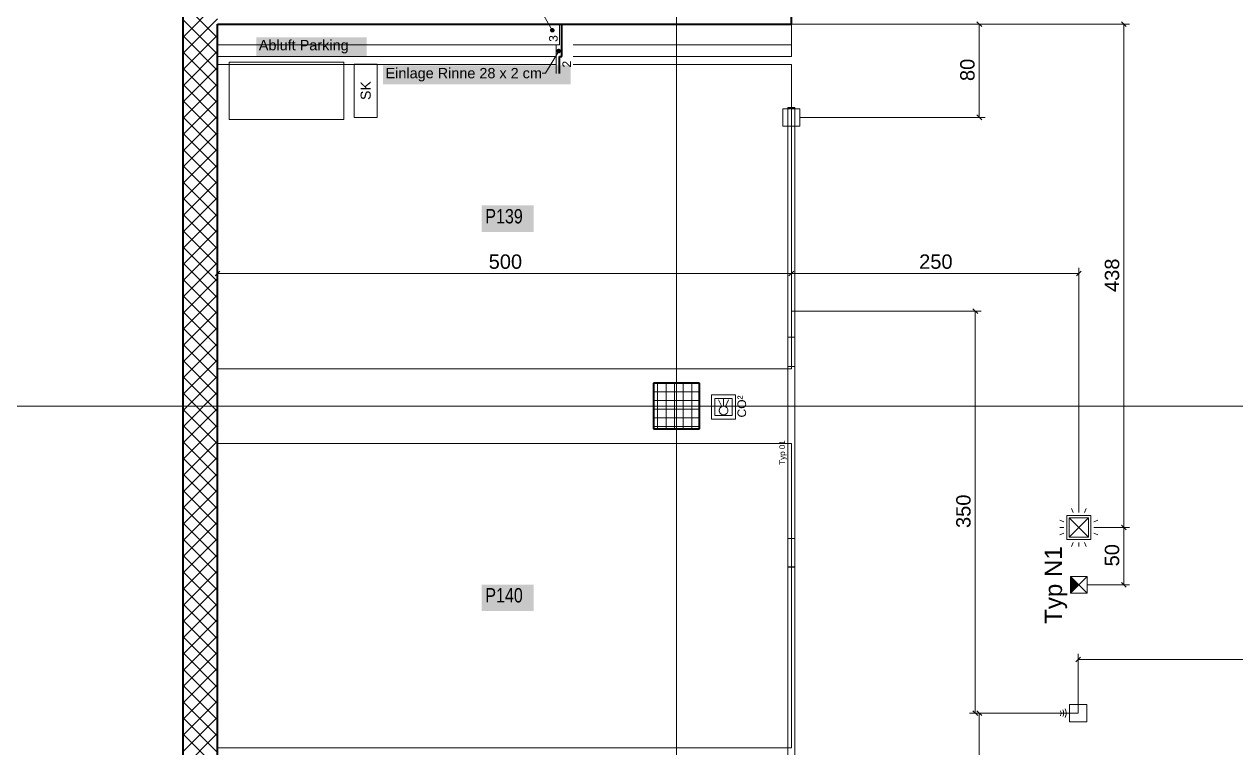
# Model space of a CAD drawing. Extents: x -1067 to 613, y -179 to 712.
# Drawn here: x -718.8 to -507.6, y 212.4 to 338.4 of the extents above; entities that cross this region are included whole.
import ezdxf
from ezdxf.lldxf.tags import DXFTag

# ---------------------------------------------------------------- set-up
doc = ezdxf.new("R2010")
doc.units = 0
doc.layers.get('0').update_dxf_attribs({"lineweight": 13})
for name, color, linetype, lineweight, true_color in [('A-DETL-____-OTLN', 5, 'Continuous', 9, 0x0000ff), ('EL01_VVV_Mass', 7, 'Continuous', 13, 0xb2b200), ('EL01_WAN_BUS-KNX', 7, 'Continuous', 13, 0xcc0099), ('EL01_WAN_CO-Anlage', 7, 'Continuous', 13, 0x993300), ('EL01_WAN_Feuwehrfunktantenne', 7, 'Continuous', 13, 0x993300), ('EL01_WAN_Leuchten', 7, 'Continuous', 13, 0x0080ff), ('EL01_WAN_Leuchtentyp', 7, 'Continuous', 13, 0x0099ff), ('EL01_WAN_Licht', 7, 'Continuous', 13, 0x0080ff), ('EL01_WAN_Notbeleuchtungen', 7, 'Continuous', 13, 0x009900), ('EL01_WAN_Notbeleuchtungentyp', 7, 'Continuous', 13, 0x009900), ('EL01_WAN_Schlaufkasten', 1, 'Continuous', 13, 0xff0000)]:
    doc.layers.add(name, color=color, linetype=linetype, lineweight=lineweight, true_color=true_color)
for name, color, linetype, lineweight in [('A-FLOR-____-OTLN', 7, 'Continuous', 9), ('A-GENM-____-OTLN', 7, 'Continuous', 9), ('A-WALL-____-MCUT', 7, 'Continuous', 35), ('A-WALL-____-PATT', 7, 'Continuous', 35), ('C-PRKG-____-IDEN', 7, 'Continuous', 5), ('C-PRKG-____-OTLN', 7, 'Continuous', 9), ('S-COLS-____-MCUT', 7, 'Continuous', 35), ('S-COLS-____-OTLN', 7, 'Continuous', 9), ('S-GRID-____-OTLN', 7, 'Continuous', 5), ('Text', 7, 'Continuous', 5)]:
    doc.layers.add(name, color=color, linetype=linetype, lineweight=lineweight)
doc.styles.get("Standard").update_dxf_attribs({"font": 'arial.ttf'})
tags = doc.linetypes.add('_Rasterlinie_', pattern=[0.375, 0.2, -0.05, 0.075, -0.05]).pattern_tags.tags
tags[10:11] = [DXFTag(74, 4), DXFTag(75, 0), DXFTag(340, '0'), DXFTag(46, 1.0), DXFTag(50, 0.0), DXFTag(44, 0.0), DXFTag(45, 0.0)]
tags[8:9] = [DXFTag(74, 4), DXFTag(75, 0), DXFTag(340, '0'), DXFTag(46, 1.0), DXFTag(50, 0.0), DXFTag(44, 0.0), DXFTag(45, 0.0)]
tags[6:7] = [DXFTag(74, 4), DXFTag(75, 0), DXFTag(340, '0'), DXFTag(46, 1.0), DXFTag(50, 0.0), DXFTag(44, 0.0), DXFTag(45, 0.0)]
tags[4:5] = [DXFTag(74, 4), DXFTag(75, 0), DXFTag(340, '0'), DXFTag(46, 1.0), DXFTag(50, 0.0), DXFTag(44, 0.0), DXFTag(45, 0.0)]
tags = doc.linetypes.add('_Verdeckte Linien_', pattern=[0.15, 0.1, -0.05]).pattern_tags.tags
tags[6:7] = [DXFTag(74, 4), DXFTag(75, 0), DXFTag(340, '0'), DXFTag(46, 1.0), DXFTag(50, 0.0), DXFTag(44, 0.0), DXFTag(45, 0.0)]
tags[4:5] = [DXFTag(74, 4), DXFTag(75, 0), DXFTag(340, '0'), DXFTag(46, 1.0), DXFTag(50, 0.0), DXFTag(44, 0.0), DXFTag(45, 0.0)]
tags = doc.linetypes.add('Gestrichelt', pattern=[0.1, 0.05, -0.05]).pattern_tags.tags
tags[6:7] = [DXFTag(74, 4), DXFTag(75, 0), DXFTag(340, '0'), DXFTag(46, 1.0), DXFTag(50, 0.0), DXFTag(44, 0.0), DXFTag(45, 0.0)]
tags[4:5] = [DXFTag(74, 4), DXFTag(75, 0), DXFTag(340, '0'), DXFTag(46, 1.0), DXFTag(50, 0.0), DXFTag(44, 0.0), DXFTag(45, 0.0)]

# ---------------------------------------------------------------- blocks, each defined once
blk = doc.blocks.new('Referenz-A0UNPC4Q6I', base_point=(-1062.18, -175.86))
at = {"layer": 'A-DETL-____-OTLN', "color": 0, "linetype": 'Continuous', "ltscale": 0.13}
for p, q in [((-625.5, 334.79), (-625.5, 338.38)), ((-626.1, 329.78), (-626.1, 334.79)), ((-626.1, 334.79), (-625.5, 334.79))]:
    blk.add_line(p, q, dxfattribs=at)
at = {"layer": 'A-DETL-____-OTLN', "color": 0, "linetype": 'Continuous', "lineweight": 35, "ltscale": 0.35}
for p, q in [((-625.5, 338.38), (-623.1, 338.38)), ((-625.1, 332.78), (-625.1, 338.38)), ((-625.5, 329.78), (-625.5, 332.78)), ((-625.5, 332.78), (-625.1, 332.78))]:
    blk.add_line(p, q, dxfattribs=at)
at = {"layer": 'A-DETL-____-OTLN', "color": 0, "linetype": 'Gestrichelt', "ltscale": 0.13}
for p, q in [((-585.1, 338.36), (-585.1, 332.76)), ((-626.1, 332.76), (-685.1, 332.76)), ((-585.1, 332.76), (-623.1, 332.76))]:
    blk.add_line(p, q, dxfattribs=at)
at = {"layer": 'A-FLOR-____-OTLN', "color": 0, "linetype": 'Continuous', "ltscale": 0.13}
for p, q in [((-625.5, 338.36), (-685.1, 338.36)), ((-585.1, 338.36), (-623.1, 338.36)), ((-585.1, 338.38), (-585.1, 334.78)), ((-626.1, 334.78), (-685.1, 334.78)), ((-585.1, 334.78), (-623.1, 334.78))]:
    blk.add_line(p, q, dxfattribs=at)
at = {"layer": 'A-GENM-____-OTLN', "color": 0, "linetype": '_Verdeckte Linien_', "ltscale": 0.13}
for p, q in [((-683.1, 331.78), (-663.1, 331.78)), ((-683.1, 321.78), (-683.1, 331.78)), ((-663.1, 331.78), (-663.1, 321.78)), ((-663.1, 321.78), (-683.1, 321.78))]:
    blk.add_line(p, q, dxfattribs=at)
at = {"layer": 'A-WALL-____-MCUT', "color": 0, "linetype": 'Continuous', "ltscale": 0.35}
for p, q in [((-691.1, 105.38), (-691.1, 419.38)), ((-585.1, 338.38), (-585.1, 391.38)), ((-685.1, 338.38), (-625.5, 338.38)), ((-685.1, 99.38), (-685.1, 338.38)), ((-623.1, 338.38), (-585.1, 338.38))]:
    blk.add_line(p, q, dxfattribs=at)
at = {"layer": 'A-WALL-____-PATT', "color": 0, "linetype": 'Continuous', "lineweight": 9, "ltscale": 0.13}
for p, q in [((-691.1, 336.15), (-685.1, 342.15)), ((-685.1, 336), (-691.1, 342)), ((-691.1, 333.32), (-685.1, 339.32)), ((-685.1, 333.17), (-691.1, 339.17)), ((-691.1, 330.5), (-685.1, 336.5)), ((-685.1, 330.34), (-691.1, 336.34)), ((-691.1, 327.67), (-685.1, 333.67)), ((-685.1, 327.52), (-691.1, 333.52)), ((-691.1, 324.84), (-685.1, 330.84)), ((-685.1, 324.69), (-691.1, 330.69)), ((-691.1, 322.01), (-685.1, 328.01)), ((-685.1, 321.86), (-691.1, 327.86)), ((-691.1, 319.18), (-685.1, 325.18)), ((-685.1, 319.03), (-691.1, 325.03)), ((-691.1, 316.35), (-685.1, 322.35)), ((-685.1, 316.2), (-691.1, 322.2)), ((-691.1, 313.52), (-685.1, 319.52)), ((-685.1, 313.37), (-691.1, 319.37)), ((-691.1, 310.7), (-685.1, 316.7)), ((-685.1, 310.55), (-691.1, 316.55)), ((-691.1, 307.87), (-685.1, 313.87)), ((-685.1, 307.72), (-691.1, 313.72)), ((-691.1, 305.04), (-685.1, 311.04)), ((-685.1, 304.89), (-691.1, 310.89)), ((-691.1, 302.21), (-685.1, 308.21)), ((-685.1, 302.06), (-691.1, 308.06)), ((-691.1, 299.38), (-685.1, 305.38)), ((-685.1, 299.23), (-691.1, 305.23)), ((-691.1, 296.55), (-685.1, 302.55)), ((-685.1, 296.4), (-691.1, 302.4)), ((-691.1, 293.73), (-685.1, 299.73)), ((-685.1, 293.57), (-691.1, 299.57)), ((-691.1, 290.9), (-685.1, 296.9)), ((-685.1, 290.75), (-691.1, 296.75)), ((-691.1, 288.07), (-685.1, 294.07)), ((-685.1, 287.92), (-691.1, 293.92)), ((-691.1, 285.24), (-685.1, 291.24)), ((-685.1, 285.09), (-691.1, 291.09)), ((-691.1, 282.41), (-685.1, 288.41)), ((-685.1, 282.26), (-691.1, 288.26)), ((-691.1, 279.58), (-685.1, 285.58)), ((-685.1, 279.43), (-691.1, 285.43)), ((-691.1, 276.76), (-685.1, 282.76)), ((-685.1, 276.6), (-691.1, 282.6)), ((-691.1, 273.93), (-685.1, 279.93)), ((-685.1, 273.78), (-691.1, 279.78)), ((-691.1, 271.1), (-685.1, 277.1)), ((-685.1, 270.95), (-691.1, 276.95)), ((-691.1, 268.27), (-685.1, 274.27)), ((-685.1, 268.12), (-691.1, 274.12)), ((-691.1, 265.44), (-685.1, 271.44)), ((-685.1, 265.29), (-691.1, 271.29)), ((-691.1, 262.61), (-685.1, 268.61)), ((-685.1, 262.46), (-691.1, 268.46)), ((-691.1, 259.78), (-685.1, 265.78)), ((-685.1, 259.63), (-691.1, 265.63)), ((-691.1, 256.96), (-685.1, 262.96)), ((-685.1, 256.81), (-691.1, 262.81)), ((-691.1, 254.13), (-685.1, 260.13)), ((-685.1, 253.98), (-691.1, 259.98)), ((-691.1, 251.3), (-685.1, 257.3)), ((-685.1, 251.15), (-691.1, 257.15)), ((-691.1, 248.47), (-685.1, 254.47)), ((-685.1, 248.32), (-691.1, 254.32)), ((-691.1, 245.64), (-685.1, 251.64)), ((-685.1, 245.49), (-691.1, 251.49)), ((-691.1, 242.81), (-685.1, 248.81)), ((-685.1, 242.66), (-691.1, 248.66)), ((-691.1, 239.99), (-685.1, 245.99)), ((-685.1, 239.83), (-691.1, 245.83)), ((-691.1, 237.16), (-685.1, 243.16)), ((-685.1, 237.01), (-691.1, 243.01)), ((-691.1, 234.33), (-685.1, 240.33)), ((-685.1, 234.18), (-691.1, 240.18)), ((-691.1, 231.5), (-685.1, 237.5)), ((-685.1, 231.35), (-691.1, 237.35)), ((-691.1, 228.67), (-685.1, 234.67)), ((-685.1, 228.52), (-691.1, 234.52)), ((-691.1, 225.84), (-685.1, 231.84)), ((-685.1, 225.69), (-691.1, 231.69)), ((-691.1, 223.02), (-685.1, 229.02)), ((-685.1, 222.86), (-691.1, 228.86)), ((-691.1, 220.19), (-685.1, 226.19)), ((-685.1, 220.04), (-691.1, 226.04)), ((-691.1, 217.36), (-685.1, 223.36)), ((-685.1, 217.21), (-691.1, 223.21)), ((-691.1, 214.53), (-685.1, 220.53)), ((-685.1, 214.38), (-691.1, 220.38)), ((-691.1, 211.7), (-685.1, 217.7)), ((-685.1, 211.55), (-691.1, 217.55)), ((-691.1, 208.87), (-685.1, 214.87)), ((-685.1, 208.72), (-691.1, 214.72))]:
    blk.add_line(p, q, dxfattribs=at)
at = {"layer": 'C-PRKG-____-IDEN', "color": 7, "linetype": 'Continuous', "ltscale": 0.13, "true_color": 0xffffff}
for points in [[(-639.05, 302.21), (-629.98, 302.21), (-639.05, 306.81)], [(-629.98, 302.21), (-639.05, 306.81), (-629.98, 306.81)], [(-639.05, 236.19), (-629.98, 236.19), (-639.05, 240.78)], [(-629.98, 236.19), (-639.05, 240.78), (-629.98, 240.78)]]:
    blk.add_solid(points, dxfattribs=at)
at = {"layer": 'C-PRKG-____-OTLN', "color": 0, "linetype": 'Continuous', "ltscale": 0.13}
for p, q in [((-683.1, 331.37), (-685.1, 331.37)), ((-685.1, 331.36), (-683.1, 331.36)), ((-685.1, 331.36), (-685.1, 278.38)), ((-685.1, 331.36), (-683.1, 331.36)), ((-685.1, 278.38), (-685.1, 331.36)), ((-663.1, 331.37), (-683.1, 331.37)), ((-683.1, 331.36), (-663.1, 331.36)), ((-683.1, 331.36), (-663.1, 331.36)), ((-626.1, 331.37), (-663.1, 331.37)), ((-663.1, 331.36), (-626.1, 331.36)), ((-663.1, 331.36), (-626.1, 331.36)), ((-585.1, 331.37), (-623.1, 331.37)), ((-623.1, 331.36), (-585.1, 331.36)), ((-623.1, 331.36), (-585.1, 331.36)), ((-585.1, 278.38), (-585.1, 331.37)), ((-585.1, 331.36), (-585.1, 331.37)), ((-585.1, 331.36), (-585.1, 278.38)), ((-585.1, 331.36), (-585.1, 278.38)), ((-685.1, 278.38), (-585.1, 278.38)), ((-685.1, 278.38), (-585.1, 278.38)), ((-585.1, 278.38), (-685.1, 278.38)), ((-585.1, 278.38), (-585.1, 278.38)), ((-685.1, 265.34), (-585.1, 265.34)), ((-685.1, 212.36), (-685.1, 265.34)), ((-585.1, 265.34), (-685.1, 265.34)), ((-685.1, 212.36), (-685.1, 265.34)), ((-685.1, 265.34), (-585.1, 265.34)), ((-585.1, 212.36), (-585.1, 265.34)), ((-585.1, 212.36), (-585.1, 265.34)), ((-585.1, 265.34), (-585.1, 212.36)), ((-585.1, 265.34), (-585.1, 265.34)), ((-685.1, 212.36), (-585.1, 212.36)), ((-685.1, 212.36), (-585.1, 212.36)), ((-585.1, 212.36), (-685.1, 212.36)), ((-585.1, 212.36), (-585.1, 212.36))]:
    blk.add_line(p, q, dxfattribs=at)
at = {"layer": 'S-COLS-____-MCUT', "color": 0, "linetype": 'Continuous', "ltscale": 0.35}
for p, q in [((-601.1, 275.88), (-609.1, 275.88)), ((-609.1, 275.88), (-609.1, 267.88)), ((-601.1, 267.88), (-601.1, 275.88)), ((-609.1, 267.88), (-601.1, 267.88))]:
    blk.add_line(p, q, dxfattribs=at)
at = {"layer": 'S-COLS-____-OTLN', "color": 0, "linetype": 'Continuous', "ltscale": 0.13}
for p, q in [((-609.1, 275.84), (-601.1, 275.84)), ((-608.44, 267.88), (-608.44, 275.88)), ((-606.94, 267.88), (-606.94, 275.88)), ((-605.44, 267.88), (-605.44, 275.88)), ((-603.94, 267.88), (-603.94, 275.88)), ((-602.44, 267.88), (-602.44, 275.88)), ((-609.1, 274.34), (-601.1, 274.34)), ((-609.1, 272.84), (-601.1, 272.84)), ((-609.1, 271.34), (-601.1, 271.34)), ((-609.1, 269.84), (-601.1, 269.84)), ((-609.1, 268.34), (-601.1, 268.34))]:
    blk.add_line(p, q, dxfattribs=at)
at = {"layer": 'S-GRID-____-OTLN', "color": 0, "linetype": '_Rasterlinie_', "ltscale": 0.13}
for p, q in [((-605.1, -171.09), (-605.1, 546.38)), ((-1046.54, 271.88), (-144.67, 271.88))]:
    blk.add_line(p, q, dxfattribs=at)
at = {"layer": 'Text', "color": 0, "linetype": 'Continuous', "ltscale": 0.13}
for p, q in [((-626.76, 337.33), (-631.89, 346.21)), ((-627.05, 337.37), (-627.06, 337.33)), ((-627.06, 337.33), (-627.05, 337.29)), ((-627.03, 337.44), (-627.05, 337.4)), ((-627.05, 337.4), (-627.05, 337.37)), ((-627.05, 337.29), (-627.05, 337.25)), ((-627.05, 337.25), (-627.03, 337.21)), ((-627.02, 337.48), (-627.03, 337.44)), ((-627.03, 337.21), (-627.02, 337.18)), ((-626.99, 337.51), (-627.02, 337.48)), ((-627.02, 337.18), (-626.99, 337.14)), ((-626.97, 337.54), (-626.99, 337.51)), ((-626.99, 337.14), (-626.97, 337.11)), ((-626.94, 337.56), (-626.97, 337.54)), ((-626.97, 337.11), (-626.94, 337.09)), ((-626.91, 337.59), (-626.94, 337.56)), ((-626.94, 337.09), (-626.91, 337.07)), ((-626.87, 337.6), (-626.91, 337.59)), ((-626.91, 337.07), (-626.87, 337.05)), ((-626.83, 337.62), (-626.87, 337.6)), ((-626.87, 337.05), (-626.83, 337.04)), ((-626.8, 337.62), (-626.83, 337.62)), ((-626.83, 337.04), (-626.8, 337.03)), ((-626.76, 337.63), (-626.8, 337.62)), ((-626.8, 337.03), (-626.76, 337.03)), ((-626.72, 337.62), (-626.76, 337.63)), ((-626.76, 337.03), (-626.72, 337.03)), ((-626.68, 337.62), (-626.72, 337.62)), ((-626.72, 337.03), (-626.68, 337.04)), ((-626.64, 337.6), (-626.68, 337.62)), ((-626.68, 337.04), (-626.64, 337.05)), ((-626.61, 337.59), (-626.64, 337.6)), ((-626.64, 337.05), (-626.61, 337.07)), ((-626.57, 337.56), (-626.61, 337.59)), ((-626.61, 337.07), (-626.57, 337.09)), ((-626.54, 337.54), (-626.57, 337.56)), ((-626.57, 337.09), (-626.54, 337.11)), ((-626.52, 337.51), (-626.54, 337.54)), ((-626.54, 337.11), (-626.52, 337.14)), ((-626.5, 337.48), (-626.52, 337.51)), ((-626.52, 337.14), (-626.5, 337.18)), ((-626.48, 337.44), (-626.5, 337.48)), ((-626.5, 337.18), (-626.48, 337.21)), ((-626.47, 337.4), (-626.48, 337.44)), ((-626.48, 337.21), (-626.47, 337.25)), ((-626.46, 337.37), (-626.47, 337.4)), ((-626.47, 337.25), (-626.46, 337.29)), ((-626.46, 337.33), (-626.46, 337.37)), ((-626.46, 337.29), (-626.46, 337.33)), ((-625.64, 333.71), (-627.92, 329.86)), ((-625.93, 333.75), (-625.94, 333.71)), ((-625.94, 333.71), (-625.93, 333.68)), ((-625.91, 333.83), (-625.93, 333.79)), ((-625.93, 333.79), (-625.93, 333.75)), ((-625.93, 333.68), (-625.93, 333.64)), ((-625.93, 333.64), (-625.91, 333.6)), ((-625.9, 333.86), (-625.91, 333.83)), ((-625.87, 333.9), (-625.9, 333.86)), ((-625.85, 333.93), (-625.87, 333.9)), ((-625.82, 333.95), (-625.85, 333.93)), ((-625.79, 333.97), (-625.82, 333.95)), ((-625.75, 333.99), (-625.79, 333.97)), ((-625.71, 334), (-625.75, 333.99)), ((-625.68, 334.01), (-625.71, 334)), ((-625.64, 334.01), (-625.68, 334.01)), ((-625.6, 334.01), (-625.64, 334.01)), ((-625.56, 334), (-625.6, 334.01)), ((-625.52, 333.99), (-625.56, 334)), ((-625.49, 333.97), (-625.52, 333.99)), ((-625.45, 333.95), (-625.49, 333.97)), ((-625.42, 333.93), (-625.45, 333.95)), ((-625.4, 333.9), (-625.42, 333.93)), ((-625.38, 333.86), (-625.4, 333.9)), ((-625.36, 333.83), (-625.38, 333.86)), ((-625.35, 333.79), (-625.36, 333.83)), ((-625.36, 333.6), (-625.35, 333.64)), ((-625.34, 333.75), (-625.35, 333.79)), ((-625.35, 333.64), (-625.34, 333.68)), ((-625.34, 333.71), (-625.34, 333.75)), ((-625.34, 333.68), (-625.34, 333.71)), ((-625.91, 333.6), (-625.9, 333.56)), ((-625.9, 333.56), (-625.87, 333.53)), ((-625.87, 333.53), (-625.85, 333.5)), ((-625.85, 333.5), (-625.82, 333.48)), ((-625.82, 333.48), (-625.79, 333.45)), ((-625.79, 333.45), (-625.75, 333.44)), ((-625.75, 333.44), (-625.71, 333.42)), ((-625.71, 333.42), (-625.68, 333.42)), ((-625.68, 333.42), (-625.64, 333.41)), ((-625.64, 333.41), (-625.6, 333.42)), ((-625.6, 333.42), (-625.56, 333.42)), ((-625.56, 333.42), (-625.52, 333.44)), ((-625.52, 333.44), (-625.49, 333.45)), ((-625.49, 333.45), (-625.45, 333.48)), ((-625.45, 333.48), (-625.42, 333.5)), ((-625.42, 333.5), (-625.4, 333.53)), ((-625.4, 333.53), (-625.38, 333.56)), ((-625.38, 333.56), (-625.36, 333.6)), ((-627.92, 329.86), (-628.53, 329.86))]:
    blk.add_line(p, q, dxfattribs=at)
at = {"layer": 'Text', "color": 7, "linetype": 'Continuous', "ltscale": 0.13, "true_color": 0xffffff}
for points in [[(-678.36, 332.76), (-659.1, 332.76), (-678.36, 336.09)], [(-659.1, 332.76), (-678.36, 336.09), (-659.1, 336.09)], [(-623.54, 327.9), (-656.27, 327.9), (-623.54, 331.21)], [(-656.27, 327.9), (-623.54, 331.21), (-656.27, 331.21)], [(-623.54, 331.21), (-656.27, 331.21), (-656.27, 331.21)], [(-623.54, 327.9), (-623.54, 327.9), (-656.27, 327.9)]]:
    blk.add_solid(points, dxfattribs=at)
at = {"layer": 'Text', "color": 0, "linetype": 'Continuous', "ltscale": 0.13}
for points in [[(-627.05, 337.33), (-627.06, 337.33), (-627.05, 337.37)], [(-627.05, 337.28), (-627.05, 337.33), (-627.06, 337.33)], [(-627.04, 337.37), (-627.05, 337.37), (-627.04, 337.42)], [(-627.05, 337.28), (-627.05, 337.28), (-627.05, 337.37)], [(-627.04, 337.23), (-627.04, 337.37), (-627.05, 337.37)], [(-627.04, 337.23), (-627.05, 337.28), (-627.05, 337.28)], [(-627.02, 337.42), (-627.04, 337.42), (-627.02, 337.46)], [(-627.03, 337.23), (-627.04, 337.23), (-627.04, 337.42)], [(-627.02, 337.19), (-627.02, 337.42), (-627.04, 337.42)], [(-627.02, 337.19), (-627.03, 337.23), (-627.04, 337.23)], [(-627, 337.46), (-627.02, 337.46), (-627, 337.5)], [(-627, 337.19), (-627.02, 337.19), (-627.02, 337.46)], [(-627, 337.15), (-627, 337.46), (-627.02, 337.46)], [(-627, 337.15), (-627, 337.19), (-627.02, 337.19)], [(-626.97, 337.5), (-627, 337.5), (-626.97, 337.54)], [(-626.97, 337.15), (-627, 337.15), (-627, 337.5)], [(-626.97, 337.11), (-626.97, 337.5), (-627, 337.5)], [(-626.97, 337.11), (-626.97, 337.15), (-627, 337.15)], [(-626.93, 337.54), (-626.97, 337.54), (-626.93, 337.57)], [(-626.94, 337.11), (-626.97, 337.11), (-626.97, 337.54)], [(-626.93, 337.08), (-626.93, 337.54), (-626.97, 337.54)], [(-626.93, 337.08), (-626.94, 337.11), (-626.97, 337.11)], [(-626.89, 337.57), (-626.93, 337.57), (-626.89, 337.59)], [(-626.89, 337.08), (-626.93, 337.08), (-626.93, 337.57)], [(-626.89, 337.06), (-626.89, 337.57), (-626.93, 337.57)], [(-626.89, 337.06), (-626.89, 337.08), (-626.93, 337.08)], [(-626.85, 337.59), (-626.89, 337.59), (-626.85, 337.61)], [(-626.85, 337.06), (-626.89, 337.06), (-626.89, 337.59)], [(-626.85, 337.04), (-626.85, 337.59), (-626.89, 337.59)], [(-626.85, 337.04), (-626.85, 337.06), (-626.89, 337.06)], [(-626.8, 337.61), (-626.85, 337.61), (-626.8, 337.62)], [(-626.8, 337.04), (-626.85, 337.04), (-626.85, 337.61)], [(-626.8, 337.03), (-626.8, 337.61), (-626.85, 337.61)], [(-626.8, 337.03), (-626.8, 337.04), (-626.85, 337.04)], [(-626.76, 337.62), (-626.8, 337.62), (-626.76, 337.63)], [(-626.76, 337.03), (-626.8, 337.03), (-626.8, 337.62)], [(-626.76, 337.03), (-626.76, 337.62), (-626.8, 337.62)], [(-626.76, 337.03), (-626.76, 337.03), (-626.8, 337.03)], [(-626.71, 337.03), (-626.76, 337.03), (-626.76, 337.63)], [(-626.71, 337.62), (-626.76, 337.62), (-626.76, 337.63)], [(-626.71, 337.03), (-626.71, 337.62), (-626.76, 337.62)], [(-626.76, 337.03), (-626.71, 337.03), (-626.76, 337.03)], [(-626.66, 337.04), (-626.71, 337.04), (-626.71, 337.62)], [(-626.66, 337.61), (-626.71, 337.61), (-626.71, 337.62)], [(-626.66, 337.04), (-626.66, 337.61), (-626.71, 337.61)], [(-626.71, 337.03), (-626.66, 337.04), (-626.71, 337.04)], [(-626.62, 337.06), (-626.66, 337.06), (-626.66, 337.61)], [(-626.62, 337.59), (-626.66, 337.59), (-626.66, 337.61)], [(-626.62, 337.06), (-626.62, 337.59), (-626.66, 337.59)], [(-626.66, 337.04), (-626.62, 337.06), (-626.66, 337.06)], [(-626.58, 337.08), (-626.62, 337.08), (-626.62, 337.59)], [(-626.58, 337.57), (-626.62, 337.57), (-626.62, 337.59)], [(-626.58, 337.08), (-626.58, 337.57), (-626.62, 337.57)], [(-626.62, 337.06), (-626.58, 337.08), (-626.62, 337.08)], [(-626.54, 337.11), (-626.58, 337.11), (-626.58, 337.57)], [(-626.54, 337.54), (-626.58, 337.54), (-626.58, 337.57)], [(-626.54, 337.11), (-626.54, 337.54), (-626.58, 337.54)], [(-626.58, 337.08), (-626.54, 337.11), (-626.58, 337.11)], [(-626.51, 337.15), (-626.54, 337.15), (-626.54, 337.54)], [(-626.51, 337.5), (-626.54, 337.5), (-626.54, 337.54)], [(-626.51, 337.15), (-626.51, 337.5), (-626.54, 337.5)], [(-626.54, 337.11), (-626.51, 337.15), (-626.54, 337.15)], [(-626.49, 337.19), (-626.51, 337.19), (-626.51, 337.5)], [(-626.49, 337.46), (-626.51, 337.46), (-626.51, 337.5)], [(-626.49, 337.19), (-626.49, 337.46), (-626.51, 337.46)], [(-626.51, 337.15), (-626.49, 337.19), (-626.51, 337.19)], [(-626.47, 337.23), (-626.49, 337.23), (-626.49, 337.46)], [(-626.47, 337.42), (-626.49, 337.42), (-626.49, 337.46)], [(-626.47, 337.23), (-626.47, 337.42), (-626.49, 337.42)], [(-626.49, 337.19), (-626.47, 337.23), (-626.49, 337.23)], [(-626.46, 337.28), (-626.47, 337.28), (-626.47, 337.42)], [(-626.46, 337.37), (-626.47, 337.37), (-626.47, 337.42)], [(-626.46, 337.28), (-626.46, 337.37), (-626.47, 337.37)], [(-626.47, 337.23), (-626.46, 337.28), (-626.47, 337.28)], [(-626.46, 337.33), (-626.46, 337.33), (-626.46, 337.37)], [(-626.46, 337.28), (-626.46, 337.33), (-626.46, 337.33)], [(-625.93, 333.71), (-625.94, 333.71), (-625.93, 333.76)], [(-625.93, 333.67), (-625.93, 333.71), (-625.94, 333.71)], [(-625.92, 333.76), (-625.93, 333.76), (-625.92, 333.81)], [(-625.93, 333.67), (-625.93, 333.67), (-625.93, 333.76)], [(-625.92, 333.62), (-625.92, 333.76), (-625.93, 333.76)], [(-625.92, 333.62), (-625.93, 333.67), (-625.93, 333.67)], [(-625.9, 333.81), (-625.92, 333.81), (-625.9, 333.85)], [(-625.91, 333.62), (-625.92, 333.62), (-625.92, 333.81)], [(-625.9, 333.58), (-625.9, 333.81), (-625.92, 333.81)], [(-625.9, 333.58), (-625.91, 333.62), (-625.92, 333.62)], [(-625.88, 333.85), (-625.9, 333.85), (-625.88, 333.89)], [(-625.88, 333.58), (-625.9, 333.58), (-625.9, 333.85)], [(-625.88, 333.54), (-625.88, 333.85), (-625.9, 333.85)], [(-625.85, 333.89), (-625.88, 333.89), (-625.85, 333.93)], [(-625.85, 333.54), (-625.88, 333.54), (-625.88, 333.89)], [(-625.85, 333.5), (-625.85, 333.89), (-625.88, 333.89)], [(-625.81, 333.93), (-625.85, 333.93), (-625.81, 333.96)], [(-625.81, 333.5), (-625.85, 333.5), (-625.85, 333.93)], [(-625.81, 333.47), (-625.81, 333.93), (-625.85, 333.93)], [(-625.77, 333.96), (-625.81, 333.96), (-625.77, 333.98)], [(-625.77, 333.47), (-625.81, 333.47), (-625.81, 333.96)], [(-625.77, 333.45), (-625.77, 333.96), (-625.81, 333.96)], [(-625.73, 333.98), (-625.77, 333.98), (-625.73, 334)], [(-625.73, 333.45), (-625.77, 333.45), (-625.77, 333.98)], [(-625.73, 333.43), (-625.73, 333.98), (-625.77, 333.98)], [(-625.68, 334), (-625.73, 334), (-625.68, 334.01)], [(-625.68, 333.43), (-625.73, 333.43), (-625.73, 334)], [(-625.68, 333.42), (-625.68, 334), (-625.73, 334)], [(-625.64, 333.42), (-625.68, 333.42), (-625.68, 334.01)], [(-625.64, 333.41), (-625.64, 334.01), (-625.68, 334.01)], [(-625.64, 334.01), (-625.68, 334.01), (-625.64, 334.01)], [(-625.59, 333.42), (-625.64, 333.42), (-625.64, 334.01)], [(-625.59, 333.42), (-625.59, 334.01), (-625.64, 334.01)], [(-625.59, 334.01), (-625.64, 334.01), (-625.64, 334.01)], [(-625.54, 333.43), (-625.59, 333.43), (-625.59, 334.01)], [(-625.54, 334), (-625.59, 334), (-625.59, 334.01)], [(-625.54, 333.43), (-625.54, 334), (-625.59, 334)], [(-625.5, 333.45), (-625.54, 333.45), (-625.54, 334)], [(-625.5, 333.98), (-625.54, 333.98), (-625.54, 334)], [(-625.5, 333.45), (-625.5, 333.98), (-625.54, 333.98)], [(-625.46, 333.47), (-625.5, 333.47), (-625.5, 333.98)], [(-625.46, 333.96), (-625.5, 333.96), (-625.5, 333.98)], [(-625.46, 333.47), (-625.46, 333.96), (-625.5, 333.96)], [(-625.42, 333.5), (-625.46, 333.5), (-625.46, 333.96)], [(-625.42, 333.93), (-625.46, 333.93), (-625.46, 333.96)], [(-625.42, 333.5), (-625.42, 333.93), (-625.46, 333.93)], [(-625.39, 333.54), (-625.42, 333.54), (-625.42, 333.93)], [(-625.39, 333.89), (-625.42, 333.89), (-625.42, 333.93)], [(-625.39, 333.54), (-625.39, 333.89), (-625.42, 333.89)], [(-625.37, 333.58), (-625.39, 333.58), (-625.39, 333.89)], [(-625.37, 333.85), (-625.39, 333.85), (-625.39, 333.89)], [(-625.37, 333.58), (-625.37, 333.85), (-625.39, 333.85)], [(-625.35, 333.62), (-625.37, 333.62), (-625.37, 333.85)], [(-625.35, 333.81), (-625.37, 333.81), (-625.37, 333.85)], [(-625.35, 333.62), (-625.35, 333.81), (-625.37, 333.81)], [(-625.37, 333.58), (-625.35, 333.62), (-625.37, 333.62)], [(-625.34, 333.67), (-625.35, 333.67), (-625.35, 333.81)], [(-625.34, 333.76), (-625.35, 333.76), (-625.35, 333.81)], [(-625.34, 333.67), (-625.34, 333.76), (-625.35, 333.76)], [(-625.35, 333.62), (-625.34, 333.67), (-625.35, 333.67)], [(-625.34, 333.71), (-625.34, 333.71), (-625.34, 333.76)], [(-625.34, 333.67), (-625.34, 333.71), (-625.34, 333.71)], [(-625.88, 333.54), (-625.88, 333.58), (-625.9, 333.58)], [(-625.85, 333.5), (-625.85, 333.54), (-625.88, 333.54)], [(-625.81, 333.47), (-625.81, 333.5), (-625.85, 333.5)], [(-625.77, 333.45), (-625.77, 333.47), (-625.81, 333.47)], [(-625.73, 333.43), (-625.73, 333.45), (-625.77, 333.45)], [(-625.68, 333.42), (-625.68, 333.43), (-625.73, 333.43)], [(-625.64, 333.41), (-625.64, 333.42), (-625.68, 333.42)], [(-625.64, 333.41), (-625.59, 333.42), (-625.64, 333.42)], [(-625.59, 333.42), (-625.54, 333.43), (-625.59, 333.43)], [(-625.54, 333.43), (-625.5, 333.45), (-625.54, 333.45)], [(-625.5, 333.45), (-625.46, 333.47), (-625.5, 333.47)], [(-625.46, 333.47), (-625.42, 333.5), (-625.46, 333.5)], [(-625.42, 333.5), (-625.39, 333.54), (-625.42, 333.54)], [(-625.39, 333.54), (-625.37, 333.58), (-625.39, 333.58)]]:
    blk.add_solid(points, dxfattribs=at)
at = {"layer": 'C-PRKG-____-IDEN', "color": 0, "linetype": 'Continuous', "ltscale": 0.13, "char_height": 2.5, "attachment_point": 1}
for s, insert in [('{\\W0.8;\\fArial;P139}', (-638.43, 306.18)), ('{\\W0.8;\\fArial;P140}', (-638.43, 240.16))]:
    blk.add_mtext(s, dxfattribs=dict(at, insert=insert))
at = {"layer": 'Text', "color": 0, "linetype": 'Continuous', "ltscale": 0.13, "char_height": 1.8, "attachment_point": 1}
for s, insert in [('{\\fArial;Abluft Parking}', (-677.91, 335.64)), ('{\\fArial;Einlage Rinne 28 x 2 cm}', (-655.82, 330.76))]:
    blk.add_mtext(s, dxfattribs=dict(at, insert=insert))
at = {"layer": 'Text', "color": 0, "linetype": 'Continuous', "ltscale": 0.13, "char_height": 1.5, "attachment_point": 1, "rotation": 90}
for s, insert in [('{\\fArial;3}', (-627.33, 335.31)), ('{\\fArial;2}', (-625, 330.84))]:
    blk.add_mtext(s, dxfattribs=dict(at, insert=insert))
blk = doc.blocks.new('Maß-A0UNPCDI6I', base_point=(-585.51, 254.05))
at = {"color": 0, "lineweight": -2}
for p, q in [((-585.09, 295.94), (-585.09, 288.38)), ((-535, 295.94), (-535, 254.05)), ((-585.51, 294.53), (-584.68, 295.36)), ((-535, 294.94), (-585.09, 294.94)), ((-535.41, 294.53), (-534.58, 295.36))]:
    blk.add_line(p, q, dxfattribs=at)
at = {"color": 0, "lineweight": -2, "insert": (-562.83, 298.28), "char_height": 2.5, "attachment_point": 1}
blk.add_mtext('{\\fArial;250}', dxfattribs=at)
blk = doc.blocks.new('Kabelkanal-A0UNPCE26I', base_point=(-585.7, 243.86))
at = {"color": 0, "linetype": 'ByBlock', "lineweight": -2, "ltscale": 0.13}
for p, q in [((-585.69, 283.85), (-585.69, 283.88)), ((-585.69, 283.88), (-584.49, 283.88)), ((-585.69, 243.89), (-585.69, 283.88)), ((-585.69, 283.85), (-584.49, 283.85)), ((-585.69, 243.86), (-585.69, 283.85)), ((-584.49, 283.85), (-584.49, 283.88)), ((-584.49, 283.88), (-584.49, 243.89)), ((-584.49, 283.85), (-584.49, 243.86)), ((-585.69, 243.86), (-585.69, 243.89)), ((-584.49, 243.89), (-585.69, 243.89)), ((-584.49, 243.86), (-585.69, 243.86)), ((-584.49, 243.86), (-584.49, 243.89))]:
    blk.add_line(p, q, dxfattribs=at)
blk = doc.blocks.new('Notleuchte eckig-A0UNPCEC6I', base_point=(-536.45, 239.27))
at = {"color": 0, "lineweight": -2}
for p, q in [((-533.53, 239.27), (-536.45, 242.19)), ((-533.53, 242.19), (-536.45, 239.27)), ((-536.45, 239.27), (-536.45, 242.19)), ((-536.45, 242.19), (-533.53, 242.19)), ((-533.53, 242.19), (-533.53, 239.27)), ((-533.53, 239.27), (-536.45, 239.27))]:
    blk.add_line(p, q, dxfattribs=at)
for points in [[(-534.99, 240.73), (-536.45, 240.73), (-536.45, 242.19)], [(-536.45, 239.27), (-534.99, 240.73), (-536.45, 240.73)]]:
    blk.add_solid(points, dxfattribs=at)
blk = doc.blocks.new('Bemerkung 1-A0UNPCEE6I', base_point=(-540.93, 233.94))
at = {"color": 0, "lineweight": -2, "insert": (-540.93, 233.94), "char_height": 3, "attachment_point": 1, "rotation": 90}
blk.add_mtext('{\\fArial;Typ N1}', dxfattribs=at)
blk = doc.blocks.new('Gasmelder-A0UNPCFQ6I', base_point=(-599.02, 269.6))
at = {"color": 0, "linetype": 'ByBlock', "lineweight": -2, "ltscale": 0.13}
for p, q in [((-599.02, 269.6), (-599.02, 273.8)), ((-599.02, 273.8), (-594.82, 273.8)), ((-597.24, 271.79), (-597.79, 272.96)), ((-596.92, 271.86), (-596.92, 273.15)), ((-596.59, 271.79), (-596.05, 272.96)), ((-594.82, 273.8), (-594.82, 269.6)), ((-597.67, 271.19), (-597.68, 271.1)), ((-597.68, 271.1), (-597.67, 271)), ((-597.65, 271.29), (-597.67, 271.19)), ((-597.67, 271), (-597.65, 270.9)), ((-597.62, 271.39), (-597.65, 271.29)), ((-597.65, 270.9), (-597.62, 270.8)), ((-597.58, 271.48), (-597.62, 271.39)), ((-597.62, 270.8), (-597.58, 270.71)), ((-597.52, 271.56), (-597.58, 271.48)), ((-597.58, 270.71), (-597.52, 270.63)), ((-597.45, 271.63), (-597.52, 271.56)), ((-597.52, 270.63), (-597.45, 270.56)), ((-597.38, 271.7), (-597.45, 271.63)), ((-597.45, 270.56), (-597.38, 270.49)), ((-597.3, 271.75), (-597.38, 271.7)), ((-597.38, 270.49), (-597.3, 270.44)), ((-597.21, 271.8), (-597.3, 271.75)), ((-597.3, 270.44), (-597.21, 270.39)), ((-597.11, 271.83), (-597.21, 271.8)), ((-597.21, 270.39), (-597.11, 270.36)), ((-597.02, 271.85), (-597.11, 271.83)), ((-597.11, 270.36), (-597.02, 270.34)), ((-596.92, 271.86), (-597.02, 271.85)), ((-597.02, 270.34), (-596.92, 270.33)), ((-596.82, 271.85), (-596.92, 271.86)), ((-596.92, 270.33), (-596.82, 270.34)), ((-596.72, 271.83), (-596.82, 271.85)), ((-596.82, 270.34), (-596.72, 270.36)), ((-596.62, 271.8), (-596.72, 271.83)), ((-596.72, 270.36), (-596.62, 270.39)), ((-596.54, 271.75), (-596.62, 271.8)), ((-596.62, 270.39), (-596.54, 270.44)), ((-596.45, 271.7), (-596.54, 271.75)), ((-596.54, 270.44), (-596.45, 270.49)), ((-596.38, 271.63), (-596.45, 271.7)), ((-596.45, 270.49), (-596.38, 270.56)), ((-596.31, 271.56), (-596.38, 271.63)), ((-596.38, 270.56), (-596.31, 270.63)), ((-596.26, 271.48), (-596.31, 271.56)), ((-596.31, 270.63), (-596.26, 270.71)), ((-596.21, 271.39), (-596.26, 271.48)), ((-596.26, 270.71), (-596.21, 270.8)), ((-596.18, 271.29), (-596.21, 271.39)), ((-596.21, 270.8), (-596.18, 270.9)), ((-596.16, 271.19), (-596.18, 271.29)), ((-596.18, 270.9), (-596.16, 271)), ((-596.15, 271.1), (-596.16, 271.19)), ((-596.16, 271), (-596.15, 271.1)), ((-594.82, 269.6), (-599.02, 269.6))]:
    blk.add_line(p, q, dxfattribs=at)
blk = doc.blocks.new('Bemerkung 1-A0UNPCFS6I', base_point=(-594.49, 269.88))
at = {"color": 0, "lineweight": -2, "insert": (-594.49, 269.88), "char_height": 1.5, "attachment_point": 1, "rotation": 90}
blk.add_mtext('{\\fArial;CO²}', dxfattribs=at)
blk = doc.blocks.new('Schlaufkasten Decke (multi)-A0UNPCGC6I', base_point=(-661.29, 322.12))
at = {"color": 0, "linetype": 'ByBlock', "lineweight": -2, "ltscale": 0.13}
for p, q in [((-661.29, 331.4), (-657.29, 331.4)), ((-661.29, 322.12), (-661.29, 331.4)), ((-657.29, 331.4), (-657.29, 322.12)), ((-657.29, 322.12), (-661.29, 322.12))]:
    blk.add_line(p, q, dxfattribs=at)
at = {"color": 0, "linetype": 'ByBlock', "lineweight": -2, "ltscale": 0.13, "insert": (-660.17, 325.18), "char_height": 1.76, "attachment_point": 1, "rotation": 90}
blk.add_mtext('{\\fArial;SK}', dxfattribs=at)
blk = doc.blocks.new('Kabelkanal-A0UNPCII6I', base_point=(-585.7, 283.85))
at = {"color": 0, "linetype": 'ByBlock', "lineweight": -2, "ltscale": 0.13}
for p, q in [((-585.69, 323.84), (-585.69, 323.87)), ((-585.69, 323.87), (-584.49, 323.87)), ((-585.69, 283.88), (-585.69, 323.87)), ((-585.69, 323.84), (-584.49, 323.84)), ((-585.69, 283.85), (-585.69, 323.84)), ((-584.49, 323.84), (-584.49, 323.87)), ((-584.49, 323.87), (-584.49, 283.88)), ((-584.49, 323.84), (-584.49, 283.85)), ((-585.69, 283.85), (-585.69, 283.88)), ((-584.49, 283.88), (-585.69, 283.88)), ((-584.49, 283.85), (-585.69, 283.85)), ((-584.49, 283.85), (-584.49, 283.88))]:
    blk.add_line(p, q, dxfattribs=at)
blk = doc.blocks.new('Maß-A0UNPCKQ6I', base_point=(-535.51, 218.37))
at = {"color": 0, "lineweight": -2}
for p, q in [((-534.68, 228.16), (-535.51, 227.33)), ((-535.1, 228.74), (-535.1, 218.37)), ((-535.1, 227.74), (-234.45, 227.74))]:
    blk.add_line(p, q, dxfattribs=at)
blk = doc.blocks.new('Maß-A0UNPCME6I', base_point=(-685.51, 288.4))
at = {"color": 0, "lineweight": -2}
for p, q in [((-685.09, 293.94), (-685.09, 338.38)), ((-585.09, 295.94), (-585.09, 288.4)), ((-684.68, 295.36), (-685.51, 294.53)), ((-685.09, 294.94), (-585.09, 294.94)), ((-584.68, 295.36), (-585.51, 294.53))]:
    blk.add_line(p, q, dxfattribs=at)
at = {"color": 0, "lineweight": -2, "insert": (-637.85, 298.28), "char_height": 2.5, "attachment_point": 1}
blk.add_mtext('{\\fArial;500}', dxfattribs=at)
blk = doc.blocks.new('Deckendose UP-A0UNPCMI6I', base_point=(-598.42, 270.2))
at = {"color": 0, "lineweight": -2}
for p, q in [((-598.42, 270.2), (-598.42, 273.2)), ((-598.42, 273.2), (-595.42, 273.2)), ((-595.42, 273.2), (-595.42, 270.2)), ((-595.42, 270.2), (-598.42, 270.2))]:
    blk.add_line(p, q, dxfattribs=at)
blk = doc.blocks.new('Deckendose UP-A0UNPCVG6I', base_point=(-586.61, 320.65))
at = {"color": 0, "lineweight": -2}
for p, q in [((-586.61, 320.65), (-586.61, 323.65)), ((-586.61, 323.65), (-583.61, 323.65)), ((-583.61, 323.65), (-583.61, 320.65)), ((-583.61, 320.65), (-586.61, 320.65))]:
    blk.add_line(p, q, dxfattribs=at)
blk = doc.blocks.new('Maß-A0UNPCVI6I', base_point=(-533.53, 240.31))
at = {"color": 0, "lineweight": -2}
for p, q in [((-526.14, 250.73), (-531.67, 250.73)), ((-526.72, 250.32), (-527.55, 251.14)), ((-527.14, 250.73), (-527.14, 240.73)), ((-526.14, 240.73), (-533.53, 240.73)), ((-526.72, 240.31), (-527.55, 241.14))]:
    blk.add_line(p, q, dxfattribs=at)
at = {"color": 0, "lineweight": -2, "insert": (-530.47, 243.94), "char_height": 2.5, "attachment_point": 1, "rotation": 90}
blk.add_mtext('{\\fArial;50}', dxfattribs=at)
blk = doc.blocks.new('Maß-A0UNPCWK6I', base_point=(-585.09, 250.32))
at = {"color": 0, "lineweight": -2}
for p, q in [((-526.14, 338.38), (-585.09, 338.38)), ((-526.72, 337.96), (-527.55, 338.79)), ((-527.14, 338.38), (-527.14, 250.73)), ((-526.14, 250.73), (-531.67, 250.73)), ((-526.72, 250.32), (-527.55, 251.14))]:
    blk.add_line(p, q, dxfattribs=at)
at = {"color": 0, "lineweight": -2, "insert": (-530.47, 291.74), "char_height": 2.5, "attachment_point": 1, "rotation": 90}
blk.add_mtext('{\\fArial;438}', dxfattribs=at)
blk = doc.blocks.new('Maß-A0UNPCWQ6I', base_point=(-585.09, 321.74))
at = {"color": 0, "lineweight": -2}
for p, q in [((-551.34, 338.38), (-585.09, 338.38)), ((-551.92, 337.96), (-552.75, 338.79)), ((-552.34, 338.38), (-552.34, 322.15)), ((-551.34, 322.15), (-583.61, 322.15)), ((-551.92, 321.74), (-552.75, 322.57))]:
    blk.add_line(p, q, dxfattribs=at)
at = {"color": 0, "lineweight": -2, "insert": (-555.67, 328.48), "char_height": 2.5, "attachment_point": 1, "rotation": 90}
blk.add_mtext('{\\fArial;80}', dxfattribs=at)
blk = doc.blocks.new('Bewegungsmelder UP-A0UNPCX46I', base_point=(-538.32, 247.41))
at = {"color": 0, "lineweight": -2}
for p, q in [((-536, 253.34), (-536.27, 254.05)), ((-535, 253.34), (-535, 254.05)), ((-533.99, 253.34), (-533.72, 254.05)), ((-537.61, 251.73), (-538.32, 252.01)), ((-537.1, 252.83), (-537.1, 248.63)), ((-532.9, 252.83), (-537.1, 252.83)), ((-533.32, 252.41), (-536.68, 252.41)), ((-536.68, 252.41), (-536.68, 249.05)), ((-536.68, 252.41), (-533.32, 249.05)), ((-533.32, 252.41), (-536.68, 249.05)), ((-533.32, 249.05), (-533.32, 252.41)), ((-532.9, 248.63), (-532.9, 252.83)), ((-532.38, 251.73), (-531.67, 252.01)), ((-537.61, 250.73), (-538.32, 250.73)), ((-537.61, 249.73), (-538.32, 249.45)), ((-532.38, 250.73), (-531.67, 250.73)), ((-532.38, 249.73), (-531.67, 249.45)), ((-537.1, 248.63), (-532.9, 248.63)), ((-536.68, 249.05), (-533.32, 249.05)), ((-536, 248.12), (-536.27, 247.41)), ((-535, 248.12), (-535, 247.41)), ((-533.99, 248.12), (-533.72, 247.41))]:
    blk.add_line(p, q, dxfattribs=at)
blk = doc.blocks.new('LED-Langfeldleuchte 37W-A0UNPCXU6I', base_point=(-585.7, 248.79))
at = {"color": 0, "linetype": 'ByBlock', "lineweight": -2, "ltscale": 0.13}
for p, q in [((-585.69, 278.79), (-585.69, 278.79)), ((-585.69, 248.79), (-585.69, 278.79)), ((-585.69, 278.79), (-584.49, 278.79)), ((-585.69, 248.8), (-585.69, 278.79)), ((-585.69, 278.79), (-584.49, 278.79)), ((-584.49, 278.79), (-584.49, 278.79)), ((-584.49, 278.79), (-584.49, 248.79)), ((-584.49, 278.79), (-584.49, 248.8)), ((-585.69, 248.79), (-585.69, 248.8)), ((-584.49, 248.8), (-585.69, 248.8)), ((-584.49, 248.79), (-585.69, 248.79)), ((-584.49, 248.79), (-584.49, 248.8))]:
    blk.add_line(p, q, dxfattribs=at)
blk = doc.blocks.new('Bemerkung 1-A0UNPCXW6I', base_point=(-587.19, 261.65))
at = {"color": 0, "lineweight": -2, "insert": (-587.19, 261.65), "char_height": 1, "attachment_point": 1, "rotation": 90}
blk.add_mtext('{\\fArial;Typ 01}', dxfattribs=at)
blk = doc.blocks.new('Maß-A0UNPCY06I', base_point=(-555.67, 99.46))
at = {"color": 0, "lineweight": -2}
for p, q in [((-553.34, 218.37), (-535.1, 218.37)), ((-551.92, 217.95), (-552.75, 218.78)), ((-552.34, 218.37), (-552.34, 99.87)), ((-553.34, 99.87), (-545.1, 99.87)), ((-551.92, 99.46), (-552.75, 100.29))]:
    blk.add_line(p, q, dxfattribs=at)
at = {"color": 0, "lineweight": -2, "insert": (-555.67, 156.37), "char_height": 2.5, "attachment_point": 1, "rotation": 90}
blk.add_mtext('{\\fArial;592}', dxfattribs=at)
blk = doc.blocks.new('Kabelkanal-A0UNPD986I', base_point=(-585.7, 203.82))
at = {"color": 0, "linetype": 'ByBlock', "lineweight": -2, "ltscale": 0.13}
for p, q in [((-585.69, 243.81), (-585.69, 243.84)), ((-585.69, 243.84), (-584.49, 243.84)), ((-585.69, 203.85), (-585.69, 243.84)), ((-585.69, 243.81), (-584.49, 243.81)), ((-585.69, 203.82), (-585.69, 243.81)), ((-584.49, 243.81), (-584.49, 243.84)), ((-584.49, 243.84), (-584.49, 203.85)), ((-584.49, 243.81), (-584.49, 203.82)), ((-585.69, 203.82), (-585.69, 203.85)), ((-584.49, 203.85), (-585.69, 203.85)), ((-584.49, 203.82), (-585.69, 203.82)), ((-584.49, 203.82), (-584.49, 203.85))]:
    blk.add_line(p, q, dxfattribs=at)
blk = doc.blocks.new('Funkempfänger-A0UNPD9S6I', base_point=(-538.7, 216.87))
at = {"color": 0, "lineweight": -2}
for p, q in [((-536.6, 216.87), (-536.6, 219.87)), ((-536.6, 219.87), (-533.6, 219.87)), ((-533.6, 219.87), (-533.6, 216.87)), ((-536.6, 218.37), (-538.7, 218.37)), ((-538.17, 218.71), (-538.22, 218.81)), ((-538.22, 217.92), (-538.17, 218.02)), ((-538.13, 218.6), (-538.17, 218.71)), ((-538.17, 218.02), (-538.13, 218.13)), ((-538.1, 218.48), (-538.13, 218.6)), ((-538.13, 218.13), (-538.1, 218.25)), ((-538.1, 218.37), (-538.1, 218.48)), ((-538.1, 218.25), (-538.1, 218.37)), ((-537.74, 218.83), (-537.81, 218.97)), ((-537.81, 217.77), (-537.74, 217.91)), ((-537.68, 218.68), (-537.74, 218.83)), ((-537.74, 217.91), (-537.68, 218.06)), ((-537.65, 218.52), (-537.68, 218.68)), ((-537.68, 218.06), (-537.65, 218.21)), ((-537.64, 218.37), (-537.65, 218.52)), ((-537.65, 218.21), (-537.64, 218.37)), ((-537.31, 218.94), (-537.4, 219.12)), ((-537.4, 217.62), (-537.31, 217.79)), ((-537.24, 218.76), (-537.31, 218.94)), ((-537.31, 217.79), (-537.24, 217.98)), ((-537.2, 218.56), (-537.24, 218.76)), ((-537.24, 217.98), (-537.2, 218.17)), ((-537.19, 218.37), (-537.2, 218.56)), ((-537.2, 218.17), (-537.19, 218.37)), ((-533.6, 216.87), (-536.6, 216.87))]:
    blk.add_line(p, q, dxfattribs=at)
blk = doc.blocks.new('Maß-A0UNPDCM6I', base_point=(-585.09, 217.95))
at = {"color": 0, "lineweight": -2}
for p, q in [((-552.04, 288.4), (-585.09, 288.4)), ((-552.62, 287.98), (-553.45, 288.81)), ((-553.04, 288.4), (-553.04, 218.37)), ((-554.04, 218.37), (-535.1, 218.37)), ((-552.62, 217.95), (-553.45, 218.78))]:
    blk.add_line(p, q, dxfattribs=at)
at = {"color": 0, "lineweight": -2, "insert": (-556.37, 250.63), "char_height": 2.5, "attachment_point": 1, "rotation": 90}
blk.add_mtext('{\\fArial;350}', dxfattribs=at)

msp = doc.modelspace()

# ---------------------------------------------------------------- block references
at = {"color": 9, "lineweight": 25, "ltscale": 0.25, "true_color": 0xc0c0c0}
msp.add_blockref('Referenz-A0UNPC4Q6I', (-1062.18, -175.86), dxfattribs=at)
at = {"layer": 'EL01_VVV_Mass', "linetype": 'Continuous', "ltscale": 0.13}
for name, p in [('Maß-A0UNPCME6I', (-685.51, 288.4)), ('Maß-A0UNPCWK6I', (-585.09, 250.32)), ('Maß-A0UNPCWQ6I', (-585.09, 321.74)), ('Maß-A0UNPCDI6I', (-585.51, 254.05)), ('Maß-A0UNPDCM6I', (-585.09, 217.95)), ('Maß-A0UNPCVI6I', (-533.53, 240.31)), ('Maß-A0UNPCKQ6I', (-535.51, 218.37)), ('Maß-A0UNPCY06I', (-555.67, 99.46))]:
    msp.add_blockref(name, p, dxfattribs=at)
at = {"layer": 'EL01_WAN_BUS-KNX', "linetype": 'Continuous', "ltscale": 0.13}
msp.add_blockref('Bewegungsmelder UP-A0UNPCX46I', (-538.32, 247.41), dxfattribs=at)
at = {"layer": 'EL01_WAN_CO-Anlage', "ltscale": 0.13}
for name, p in [('Gasmelder-A0UNPCFQ6I', (-599.02, 269.6)), ('Bemerkung 1-A0UNPCFS6I', (-594.49, 269.88))]:
    msp.add_blockref(name, p, dxfattribs=at)
at = {"layer": 'EL01_WAN_Feuwehrfunktantenne', "linetype": 'Continuous', "ltscale": 0.13}
msp.add_blockref('Funkempfänger-A0UNPD9S6I', (-538.7, 216.87), dxfattribs=at)
at = {"layer": 'EL01_WAN_Leuchten', "ltscale": 0.13}
for name, p in [('Kabelkanal-A0UNPCII6I', (-585.7, 283.85)), ('Kabelkanal-A0UNPCE26I', (-585.7, 243.86)), ('LED-Langfeldleuchte 37W-A0UNPCXU6I', (-585.7, 248.79)), ('Kabelkanal-A0UNPD986I', (-585.7, 203.82))]:
    msp.add_blockref(name, p, dxfattribs=at)
at = {"layer": 'EL01_WAN_Leuchtentyp', "ltscale": 0.13}
msp.add_blockref('Bemerkung 1-A0UNPCXW6I', (-587.19, 261.65), dxfattribs=at)
at = {"layer": 'EL01_WAN_Licht', "linetype": 'Continuous', "ltscale": 0.13}
for name, p in [('Deckendose UP-A0UNPCVG6I', (-586.61, 320.65)), ('Deckendose UP-A0UNPCMI6I', (-598.42, 270.2))]:
    msp.add_blockref(name, p, dxfattribs=at)
at = {"layer": 'EL01_WAN_Notbeleuchtungen', "linetype": 'Continuous', "ltscale": 0.13}
msp.add_blockref('Notleuchte eckig-A0UNPCEC6I', (-536.45, 239.27), dxfattribs=at)
at = {"layer": 'EL01_WAN_Notbeleuchtungentyp', "linetype": 'Continuous', "ltscale": 0.13}
msp.add_blockref('Bemerkung 1-A0UNPCEE6I', (-540.93, 233.94), dxfattribs=at)
at = {"layer": 'EL01_WAN_Schlaufkasten', "ltscale": 0.13}
msp.add_blockref('Schlaufkasten Decke (multi)-A0UNPCGC6I', (-661.29, 322.12), dxfattribs=at)

doc.saveas('drawing.dxf')
